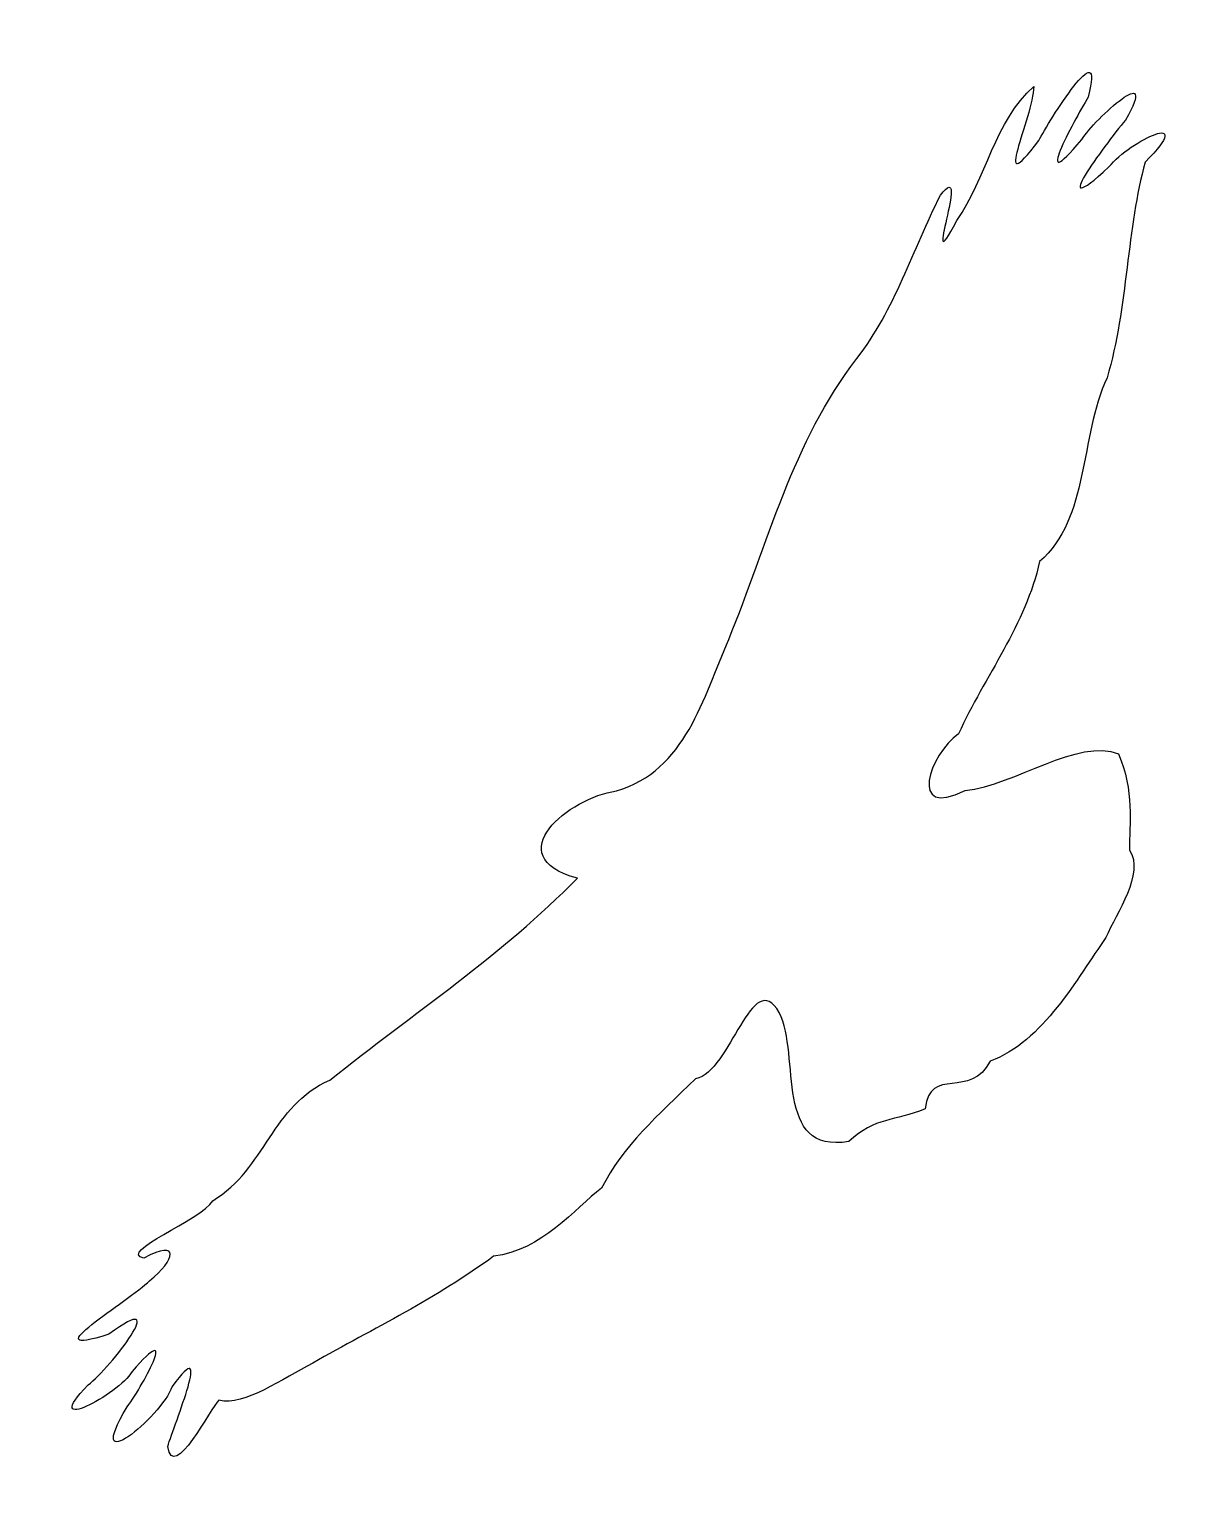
# Model space of a CAD drawing. Extents: x 2 to 50.5, y 0.7 to 61.
import ezdxf

# ---------------------------------------------------------------- set-up
doc = ezdxf.new("R2010")
doc.units = 0
doc.layers.add('Layer_1', color=7, linetype='CONTINUOUS')

msp = doc.modelspace()

# ---------------------------------------------------------------- linework, layer by layer
at = {"layer": 'Layer_1', "color": 7}
msp.add_lwpolyline([(7.751924, 2.24345)], close=True, dxfattribs=at)
for points in [[(43.884046, 56.41019), (44.27757, 57.18261), (46.667361, 61.02532), (45.924328, 58.20095)], [(45.659997, 56.44479), (46.199057, 57.30609), (48.931003, 59.79648), (47.468042, 57.24296)], [(40.479329, 53.08494), (41.690641, 54.84576), (42.05138, 57.18414), (43.66642, 58.64808)], [(43.66642, 58.64808), (43.65238, 57.3905), (41.834541, 53.71399), (43.884046, 56.41019)], [(45.924328, 58.20095), (45.308537, 57.19532), (43.546149, 53.91529), (45.659997, 56.44479)], [(46.785365, 55.30665), (47.701277, 56.43484), (50.475745, 57.71675), (48.29527, 55.51373)], [(47.468042, 57.24296), (46.593969, 56.20161), (44.132226, 52.87298), (46.785365, 55.30665)], [(39.802245, 54.13746), (41.12041, 55.86632), (38.926514, 50.11822), (40.479329, 53.08494)], [(48.29527, 55.51373), (47.530199, 52.84309), (47.571529, 49.50003), (46.709422, 46.5595)], [(36.32998, 47.35868), (37.913296, 49.39465), (38.646812, 51.87557), (39.802245, 54.13746)], [(31.016623, 35.71726), (32.642499, 39.66166), (33.66315, 43.93301), (36.32998, 47.35868)], [(46.709422, 46.5595), (45.562613, 44.0967), (45.973636, 40.7198), (43.911477, 38.94814)], [(43.911477, 38.94814), (43.34675, 36.36174), (41.629507, 34.17049), (40.549536, 31.80483)], [(26.359458, 29.43364), (29.235011, 30.28106), (29.967794, 33.29692), (31.016623, 35.71726)], [(40.549536, 31.80483), (39.347893, 30.95404), (38.419919, 28.25599), (40.818867, 29.45026)], [(40.818867, 29.45026), (42.904415, 29.66213), (45.507258, 31.65498), (47.184291, 30.96463)], [(47.184291, 30.96463), (47.853484, 29.45371), (47.619643, 28.0702), (47.644933, 26.98291)], [(24.740227, 25.81012), (21.414999, 26.73791), (24.407288, 29.16143), (26.359458, 29.43364)], [(47.644933, 26.98291), (48.264083, 25.99002), (47.109201, 24.38814), (46.659701, 23.34943)], [(14.477352, 17.44453), (17.921041, 20.19422), (21.638105, 22.6454), (24.740227, 25.81012)], [(46.659701, 23.34943), (45.483645, 21.68989), (44.052549, 19.01847), (41.857599, 18.22858)], [(33.114924, 20.24459), (31.984561, 22.18401), (31.103914, 17.80001), (29.64553, 17.48999)], [(36.001132, 14.89825), (32.868907, 14.35387), (34.014121, 18.45055), (33.114924, 20.24459)], [(41.857599, 18.22858), (41.076365, 16.60565), (39.342521, 18.05086), (39.163638, 16.24761)], [(9.621255, 12.43476), (11.838412, 13.79859), (12.056896, 16.36733), (14.477352, 17.44453)], [(29.64553, 17.48999), (28.085021, 15.99479), (26.636054, 14.70967), (25.74075, 12.96)], [(39.163638, 16.24761), (37.890891, 15.71476), (37.097516, 15.92296), (36.001132, 14.89825)], [(25.74075, 12.96), (24.640129, 12.12234), (23.262562, 10.36907), (21.268919, 10.14031)], [(6.765705, 10.06105), (5.628711, 10.30511), (9.1423, 11.63851), (9.621255, 12.43476)], [(6.996043, 9.11944), (8.089924, 9.97681), (8.280979, 10.88222), (6.765705, 10.06105)], [(21.268919, 10.14031), (18.940862, 8.41779), (16.298002, 7.13867), (13.7659, 5.7064)], [(5.311788, 6.90088), (2.003434, 5.85574), (6.178174, 8.29043), (6.996043, 9.11944)], [(4.45255, 4.80672), (5.374261, 5.48635), (7.990677, 8.89801), (5.311788, 6.90088)], [(6.072192, 3.88851), (6.816817, 4.91227), (8.231183, 7.61049), (6.273177, 5.3526)], [(7.751924, 2.24345), (8.02892, 3.17791), (9.657291, 7.10085), (7.939301, 4.7363)], [(13.7659, 5.7064), (12.525771, 5.06338), (10.925702, 3.9049), (9.878123, 4.16622)], [(6.273177, 5.3526), (5.732013, 4.40554), (2.388181, 2.65631), (4.45255, 4.80672)], [(7.939301, 4.7363), (7.459061, 3.43031), (4.200551, 0.79747), (6.072192, 3.88851)], [(9.878123, 4.16622), (9.575621, 3.93146), (7.965544, 0.69611), (7.751924, 2.24345)]]:
    msp.add_open_spline(points, degree=3, dxfattribs=at)

doc.saveas('drawing.dxf')
